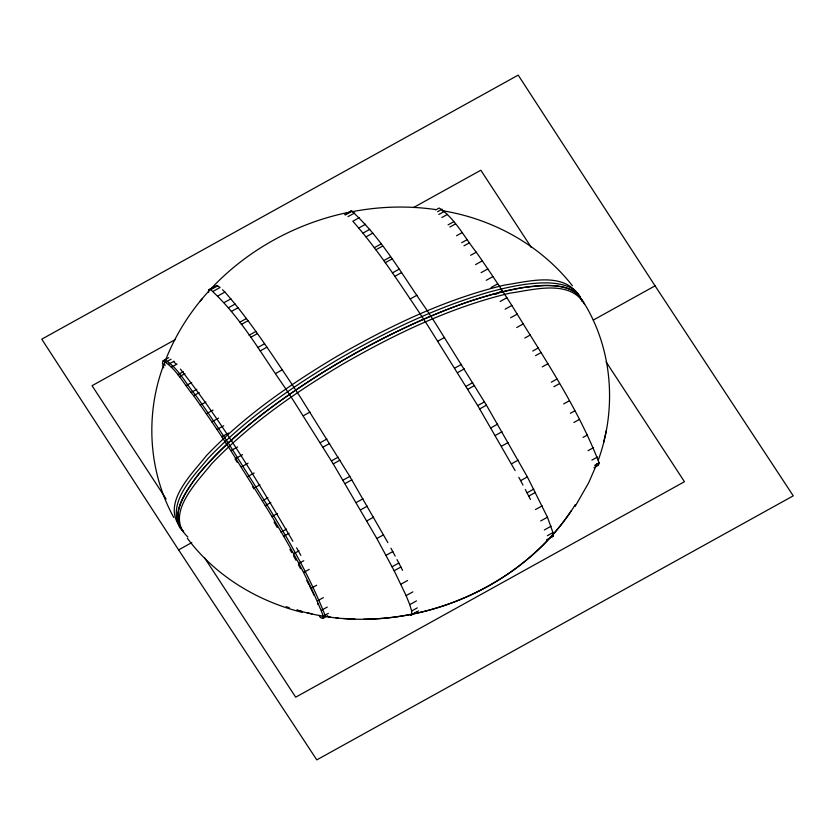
<?xml version="1.0" encoding="UTF-8"?>
<svg xmlns="http://www.w3.org/2000/svg" width="835" height="835" viewBox="0 0 835 835"><rect width="100%" height="100%" fill="white"/><g stroke="black" fill="none" stroke-linecap="round" stroke-linejoin="round"><path stroke-width="1.25" d="M598.257 460.179C617.305 407.971 612.514 346.869 582.089 299.901M603.622 442.393L606.377 430.484M319.022 615.364L320.473 617.576L322.634 618.464L323.312 616.126C300.224 557.237 264.037 504.34 230.888 450.681C218.853 432.081 206.506 413.69 193.605 395.686C183.763 384.09 176.435 368.684 163.107 360.803L162.418 363.121L163.712 367.849M435.839 209.877L439.2 208.009C455.221 218.582 464.417 237.359 476.284 252.201C488.569 269.663 500.311 287.501 511.855 305.464C543.032 356.618 577.496 406.864 599.133 462.924L598.444 465.241L593.956 467.725M164.808 362.035C144.987 411.864 147.795 470.324 173.743 517.439M165.716 359.749C195.87 282.835 269.726 228.028 349.708 212.132M597.046 463.561L588.612 482.901L575.096 506.469M200.233 301.049L202.258 298.753M349.917 211.714L351.452 210.837C381.919 238.288 402.376 275.247 425.892 308.647A462.089 50.257 61 0 1 435.338 323.093L486.45 405.184L527.376 476.921L547.447 517.22L552.968 532.584L553.125 536.195L551.966 536.842M418.554 610.896L410.674 615.28L416.279 612.17M208.625 292.407L208.52 289.995L210.065 289.14C240.543 316.601 261.011 353.581 284.537 386.991A462.131 50.267 61 0 1 293.972 401.437L333.238 463.884L376.846 538.502L394.172 570.743L406.123 595.626L409.755 604.634L411.665 611.011L411.822 614.623M208.52 289.995L216.797 285.403L220.096 287.449L213.363 291.185M351.452 210.837L344.719 214.574L345.398 214.95L352.12 211.213M210.879 289.599L217.611 285.862M348.028 216.63L354.76 212.894M218.175 295.799L224.907 292.073C249.78 320.348 270.31 352.067 291.269 383.255A462.131 50.267 61 0 1 300.704 397.7L349.781 476.399L387.878 542.625M359.561 217.507L352.84 221.233C377.691 249.488 398.211 281.197 419.16 312.373A462.089 50.257 61 0 1 428.605 326.829L477.724 405.601L515.122 470.575M224.197 302.562L230.93 298.836M358.852 227.986L365.584 224.26M363.016 233.08L369.748 229.354M228.446 307.76L235.178 304.034M175.277 339.574L92.048 385.697L166.102 498.965M413.565 207.518L480.824 170.236L531.384 247.557M231.389 311.434L238.121 307.708M366.043 236.858L372.775 233.132M163.107 360.803L168.722 357.693M166.008 362.014L171.06 359.217M437.603 211.693L442.091 209.209M239.676 322.279L246.409 318.552M374.32 247.703L381.052 243.966M168.472 364.279L174.087 361.179M438.824 214.47L444.439 211.359M241.284 324.471L248.016 320.734M375.875 249.811L382.607 246.085M171.373 367.223L176.989 364.112M441.84 217.517L447.456 214.407M177.73 374.706L183.345 371.596M249.112 335.211L255.844 331.485M383.756 260.624L390.488 256.898M448.092 224.865L453.697 221.755M179.389 376.742L185.005 373.631M250.636 337.35L257.368 333.614M385.248 262.712L391.98 258.986M449.867 227.036L455.472 223.937M186.163 385.593L191.768 382.482M456.526 235.741L462.131 232.641M257.806 347.517L264.538 343.78M392.419 272.888L399.151 269.152M260.186 350.919L266.918 347.183M394.83 276.333L401.562 272.607M191.225 392.398L196.841 389.287M461.692 242.693L467.308 239.593M193.605 395.686L199.21 392.586M463.968 245.845L469.573 242.734M200.296 405.142L205.911 402.042M470.669 255.301L476.284 252.201M275.602 373.527L282.324 369.79M410.246 298.951L416.978 295.214M206.328 413.805L213.061 410.079M475.574 264.591L482.306 260.864M211.839 421.863L218.572 418.126M481.096 272.648L487.828 268.922M216.975 429.503L223.707 425.777M486.231 280.299L492.963 276.562M221.776 436.747L228.508 433.021M491.043 287.543L497.775 283.817M226.306 443.646L231.911 440.536M495.572 294.442L502.294 290.705M230.888 450.681L237.62 446.944M500.144 301.477L506.876 297.751M303.241 415.809L309.973 412.072M437.843 341.16L444.575 337.423M235.856 458.394L242.588 454.658M505.123 309.19L511.855 305.464M241.325 466.963L248.058 463.227M510.602 317.78L517.324 314.043M247.452 476.712L254.184 472.975M516.729 327.529L523.462 323.803M320.202 442.707L326.923 438.98M454.804 368.068L461.536 364.342M322.957 447.163L329.689 443.437M457.601 372.587L464.333 368.851M254.372 487.849L259.977 484.749M524.777 338.06L530.382 334.96M331.411 460.899L338.144 457.173M466.066 386.334L472.798 382.607M262.326 500.823L267.941 497.712M532.74 351.044L538.356 347.934M467.851 389.246L474.572 385.519M333.238 463.884L339.97 460.148M178.607 549.9L316.799 759.881L793.25 495.833L655.058 285.841L518.201 75.119L41.75 339.167L178.607 549.9L191.841 542.562M593.299 320.076L655.058 285.841M535.538 355.647L541.153 352.537M265.259 505.634L270.864 502.524M271.824 516.625L277.429 513.515M542.249 366.878L547.864 363.768M343.049 480.125L349.781 476.399M477.724 405.601L484.457 401.865M479.718 408.91L486.45 405.184M345.105 483.548L351.838 479.822M551.288 382.19L556.903 379.08M281.009 532.177L286.614 529.066M283.462 536.414L289.067 533.304M553.908 386.73L559.523 383.62M356.294 502.493L363.027 498.766M490.907 427.844L497.629 424.117M360.584 509.872L367.317 506.146M495.312 435.442L502.044 431.716M563.698 403.91L569.313 400.8M293.419 553.897L299.024 550.787M366.909 520.863L373.642 517.126M501.522 446.214L508.244 442.487M298.721 563.51L303.773 560.713M570.357 413.315L574.845 410.83M573.885 422.489L579.49 419.379M303.596 572.466L309.211 569.366M376.846 538.502L383.578 534.776M511.448 463.853L518.18 460.116M583.049 437.394L587.537 434.91M311.653 588.017L316.705 585.22M386.052 555.317L392.784 551.591L390.947 548.23M522.971 485.072L520.643 480.657L527.376 476.921M588.007 450.691L593.622 447.581M317.759 600.72L323.364 597.609M392.085 566.756L398.817 563.03L397.001 559.596M530.444 499.455L527.052 492.817L533.784 489.08M591.911 460.116L597.526 457.006M321.673 610.176L327.289 607.066M528.764 496.084L535.496 492.358M394.172 570.743L400.904 567.017L398.817 563.03M594.645 465.408L599.133 462.924M323.312 616.126L328.353 613.328M322.634 618.464L327.685 615.666M400.873 584.218L407.605 580.482M535.465 509.548L542.197 505.822M406.123 595.626L412.855 591.89M540.715 520.957L547.447 517.22M409.755 604.634L416.488 600.908M544.337 529.954L551.069 526.217M547.363 535.694L552.968 532.584M411.665 611.011L417.27 607.901M546.393 539.921L553.125 536.195M352.067 211.714C379.591 206.381 408.012 205.546 435.766 209.595M442.289 210.702C492.796 218.812 540.725 245.26 572.392 285.727M302.145 612.337C257.19 601.116 215.169 575.691 187.353 538.272M322.153 616.637L324.314 617.535L324.992 615.186C301.905 556.308 265.718 503.401 232.568 449.741C220.544 431.152 208.186 412.761 195.286 394.757C185.443 383.161 178.126 367.755 164.787 359.864M179.817 526.374C161.687 502.388 192.53 473.487 206.433 455.607C244.415 415.893 290.016 384.34 337.037 356.294C389.632 326.005 445.118 299.274 504.403 285.09C527.73 281.708 562.853 271.281 578.624 295.047M183.345 531.77C167.866 512.93 188.115 488.392 199.544 472.913C233.946 432.415 277.669 401.113 322.237 372.765C368.047 344.49 416.352 319.93 467.214 302.093C492.274 293.732 518.055 286.53 544.597 285.382C556.893 285.601 570.472 286.562 579.594 295.872L582.037 301.289M187.865 537.03C163.723 514.506 197.603 481.555 211.725 463.696C249.707 423.982 295.298 392.429 342.329 364.384C394.924 334.094 450.409 307.363 509.694 293.179C532.709 290.079 570.002 278.817 584.469 304.159M222.507 289.766L224.907 292.073M173.523 361.482L176.425 364.425M183.533 531.551L180.13 528.085C172.866 510.613 185.349 493.203 194.753 479.259C212.445 456.38 234.071 436.955 256.522 418.857C294.045 389.329 334.574 363.747 376.867 341.609C423.366 317.968 471.932 296.561 523.618 287.501C542.938 285.528 571.839 280.56 582.705 301.466M180.402 369.101C222.747 423.094 258.234 482.139 292.866 541.268M606.137 361.92L684.46 481.711L295.684 697.183L204.544 557.78M235.052 458.958L237.14 462.204M252.473 486.555L253.83 488.736M274.026 522.063L277.22 527.459M296.602 547.823L300.819 555.369M289.891 549.409L291.666 552.53M293.471 555.734L295.955 560.243M580.388 297.751C574.96 285.695 559.982 283.514 548.24 282.867C528.169 282.595 508.4 286.916 489.122 292.093C436.256 307.426 386.313 331.453 338.801 358.998C291.78 387.033 246.179 418.586 208.197 458.311C193.47 476.67 166.781 501.793 179.744 527.355M518.806 477.296L520.643 480.657M298.377 564.637L300.6 568.718M392.784 551.591L395.195 556.162M525.309 489.498L527.052 492.817M306.769 580.482L309.023 584.834M400.904 567.017L402.574 570.378M309.597 585.919L314.169 595.449M317.561 603.402L318.02 604.592M164.422 363.371L165.069 365.74M575.346 504.559A218.979 180.684 -19.8 0 1 363.872 619.173M354.844 619.079A218.979 180.684 -19.8 0 1 343.321 618.464M338.217 618.015A218.979 180.684 -19.8 0 1 335.67 617.743M330.618 617.128A218.979 180.684 -19.8 0 1 328.092 616.783M311.977 613.861A218.979 180.684 -19.8 0 1 307.113 612.733M302.228 611.481A218.979 180.684 -19.8 0 1 297.187 610.061M571.255 510.749A218.979 180.684 -19.8 0 1 296.842 610.124M289.348 607.744A218.979 180.684 -19.8 0 1 286.186 606.659"/></g></svg>
